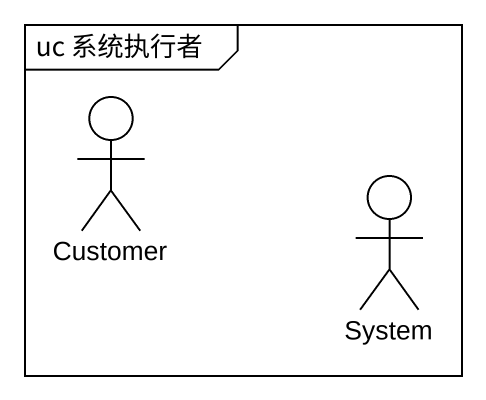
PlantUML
@startuml
mainframe uc 系统执行者
actor Customer
actor System
@enduml
